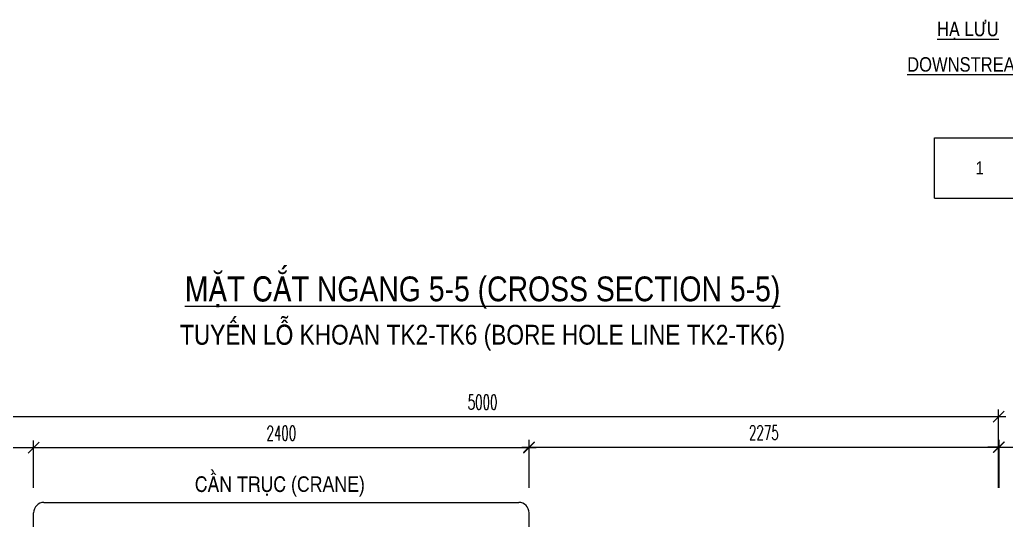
# Model space of a CAD drawing. Extents: x 9472 to 112692, y 46655 to 72187.
# Drawn here: x 70106 to 74885, y 69762 to 72187 of the extents above; entities that cross this region are included whole.
import ezdxf
from ezdxf.enums import TextEntityAlignment as Align

# ---------------------------------------------------------------- set-up
doc = ezdxf.new("R2010")
doc.units = 0
doc.header["$LTSCALE"] = 10
doc.header["$MEASUREMENT"] = 0
doc.layers.get('0').update_dxf_attribs({"color": 6, "linetype": 'CONTINUOUS'})
for name, color, linetype in [('Khung', 1, 'CONTINUOUS'), ('Kich thuoc', 2, 'CONTINUOUS'), ('Ray', 6, 'CONTINUOUS'), ('Text', 4, 'CONTINUOUS')]:
    doc.layers.add(name, color=color, linetype=linetype)
doc.styles.add('Hung', font='Vharialn.ttf')
doc.styles.add('Kichthuoc', font='romans.shx', dxfattribs={"width": 0.6})
doc.styles.add('Ten', font='Vharialn.ttf')
doc.dimstyles.new('Dim 350', dxfattribs={"dimscale": 350, "dimtxt": 0.2, "dimasz": 0.15, "dimexe": 0.1, "dimexo": 0.2, "dimgap": 0.1, "dimtad": 1, "dimdec": 0, "dimlfac": -1, "dimzin": 0, "dimdsep": 46, "dimtxsty": 'Kichthuoc', "dimblk": 'OBLIQUE', "dimcen": 0.1, "dimdle": 0.1, "dimclrd": 2, "dimclre": 2, "dimclrt": 4, "dimadec": 0, "dimazin": 0, "dimtfac": 1, "dimtdec": 0, "dimtix": 1, "dimtmove": 2, "dimatfit": 3, "dimfxl": 1, "dimtfill": 1, "dimtolj": 1, "dimtzin": 0, "dimarcsym": 0})
doc.dimstyles.new('Le 350', dxfattribs={"dimscale": 350, "dimtxt": 0.2, "dimasz": 0.15, "dimexe": 0.1, "dimexo": 0.2, "dimgap": 0.1, "dimtad": 1, "dimdec": 0, "dimzin": 0, "dimdsep": 46, "dimtxsty": 'Kichthuoc', "dimblk": 'ARCHTICK', "dimcen": 0, "dimdle": 0.1, "dimclrd": 2, "dimclre": 2, "dimclrt": 256, "dimadec": 0, "dimazin": 0, "dimtfac": 1, "dimtdec": 0, "dimtix": 1, "dimtmove": 2, "dimatfit": 3, "dimfxl": 1, "dimtolj": 1, "dimtzin": 0, "dimarcsym": 0})

# ---------------------------------------------------------------- blocks, each defined once
blk = doc.blocks.new('_Oblique')
at = {"color": 0, "linetype": 'ByBlock', "lineweight": -2}
blk.add_line((-0.5, -0.5), (0.5, 0.5), dxfattribs=at)
blk = doc.blocks.new('*D60')
at = {"layer": 'Kich thuoc', "color": 2, "lineweight": -2}
for p, q in [((69813.2, 70264), (74883.2, 70264)), ((69848.2, 69918.3), (69848.2, 70299)), ((74848.2, 69918.3), (74848.2, 70299))]:
    blk.add_line(p, q, dxfattribs=at)
at = {"layer": 'Kich thuoc', "color": 2, "lineweight": -2, "xscale": 52.5, "yscale": 52.5, "zscale": 52.5, "rotation": 180}
blk.add_blockref('_Oblique', (69848.2, 70264), dxfattribs=at)
at = {"layer": 'Kich thuoc', "color": 2, "lineweight": -2, "xscale": 52.5, "yscale": 52.5, "zscale": 52.5}
blk.add_blockref('_Oblique', (74848.2, 70264), dxfattribs=at)
at = {"layer": 'Kich thuoc', "color": 4, "insert": (72348.2, 70334), "char_height": 70, "attachment_point": 5, "style": 'Kichthuoc', "bg_fill": 3, "box_fill_scale": 1.25, "bg_fill_color": 9, "bg_fill_true_color": 13158600, "bg_fill_transparency": 623441}
blk.add_mtext('\\A1;5000', dxfattribs=at)
blk = doc.blocks.new('*D61')
at = {"layer": 'Kich thuoc', "color": 2, "lineweight": -2}
for p, q in [((70173.2, 69918.3), (70173.2, 70149)), ((72573.2, 69918.3), (72573.2, 70149)), ((70138.2, 70114), (72608.2, 70114))]:
    blk.add_line(p, q, dxfattribs=at)
at = {"layer": 'Kich thuoc', "color": 2, "lineweight": -2, "xscale": 52.5, "yscale": 52.5, "zscale": 52.5, "rotation": 180}
blk.add_blockref('_Oblique', (70173.2, 70114), dxfattribs=at)
at = {"layer": 'Kich thuoc', "color": 2, "lineweight": -2, "xscale": 52.5, "yscale": 52.5, "zscale": 52.5}
blk.add_blockref('_Oblique', (72573.2, 70114), dxfattribs=at)
at = {"layer": 'Kich thuoc', "color": 4, "insert": (71373.2, 70184), "char_height": 70, "attachment_point": 5, "style": 'Kichthuoc', "bg_fill": 3, "box_fill_scale": 1.25, "bg_fill_color": 9, "bg_fill_true_color": 13158600, "bg_fill_transparency": 11732736}
blk.add_mtext('\\A1;2400', dxfattribs=at)
blk = doc.blocks.new('_ArchTick')
at = {"color": 0, "linetype": 'ByBlock', "const_width": 0.15}
blk.add_lwpolyline([(-0.5, -0.5), (0.5, 0.5)], dxfattribs=at)
blk = doc.blocks.new('*D62')
at = {"layer": 'Kich thuoc', "color": 2, "lineweight": -2}
for p, q in [((69848.2, 69918.3), (69848.2, 70149)), ((70173.2, 69918.3), (70173.2, 70149)), ((69813.2, 70114), (70208.2, 70114))]:
    blk.add_line(p, q, dxfattribs=at)
at = {"layer": 'Kich thuoc', "color": 2, "lineweight": -2, "xscale": 52.5, "yscale": 52.5, "zscale": 52.5, "rotation": 180}
blk.add_blockref('_Oblique', (69848.2, 70114), dxfattribs=at)
at = {"layer": 'Kich thuoc', "color": 2, "lineweight": -2, "xscale": 52.5, "yscale": 52.5, "zscale": 52.5}
blk.add_blockref('_Oblique', (70173.2, 70114), dxfattribs=at)
at = {"layer": 'Kich thuoc', "color": 4, "insert": (70010.7, 70184), "char_height": 70, "attachment_point": 5, "style": 'Kichthuoc', "bg_fill": 3, "box_fill_scale": 1.25, "bg_fill_color": 9, "bg_fill_true_color": 13158600, "bg_fill_transparency": 11732736}
blk.add_mtext('\\A1;325', dxfattribs=at)
blk = doc.blocks.new('*D63')
at = {"layer": 'Kich thuoc', "color": 2, "lineweight": -2}
for p, q in [((72538.2, 70116), (74883.2, 70116)), ((72573.2, 69918.3), (72573.2, 70151)), ((74848.2, 69918.3), (74848.2, 70151))]:
    blk.add_line(p, q, dxfattribs=at)
at = {"layer": 'Kich thuoc', "color": 2, "lineweight": -2, "xscale": 52.5, "yscale": 52.5, "zscale": 52.5, "rotation": 180}
blk.add_blockref('_Oblique', (72573.2, 70116), dxfattribs=at)
at = {"layer": 'Kich thuoc', "color": 2, "lineweight": -2, "xscale": 52.5, "yscale": 52.5, "zscale": 52.5}
blk.add_blockref('_Oblique', (74848.2, 70116), dxfattribs=at)
at = {"layer": 'Kich thuoc', "color": 4, "insert": (73710.7, 70186), "char_height": 70, "attachment_point": 5, "style": 'Kichthuoc', "bg_fill": 3, "box_fill_scale": 1.25, "bg_fill_color": 9, "bg_fill_true_color": 13158600, "bg_fill_transparency": 11732736}
blk.add_mtext('\\A1;2275', dxfattribs=at)
blk = doc.blocks.new('*D64')
at = {"layer": 'Kich thuoc', "color": 2, "lineweight": -2}
for p, q in [((74815.2, 70116), (76960.2, 70116)), ((74850.2, 69918.3), (74850.2, 70151)), ((76925.2, 69918.3), (76925.2, 70151))]:
    blk.add_line(p, q, dxfattribs=at)
at = {"layer": 'Kich thuoc', "color": 2, "lineweight": -2, "xscale": 52.5, "yscale": 52.5, "zscale": 52.5, "rotation": 180}
blk.add_blockref('_Oblique', (74850.2, 70116), dxfattribs=at)
at = {"layer": 'Kich thuoc', "color": 2, "lineweight": -2, "xscale": 52.5, "yscale": 52.5, "zscale": 52.5}
blk.add_blockref('_Oblique', (76925.2, 70116), dxfattribs=at)
at = {"layer": 'Kich thuoc', "color": 4, "insert": (75887.7, 70186), "char_height": 70, "attachment_point": 5, "style": 'Kichthuoc', "bg_fill": 3, "box_fill_scale": 1.25, "bg_fill_color": 9, "bg_fill_true_color": 13158600, "bg_fill_transparency": 5599424}
blk.add_mtext('\\A1;2075', dxfattribs=at)
blk = doc.blocks.new('*D148')
at = {"layer": 'Kich thuoc', "color": 2, "lineweight": -2}
for p, q in [((74848.2, 70116), (74795.7, 70116)), ((74848.2, 69918.3), (74848.2, 70151)), ((74848.2, 70116), (74850.2, 70116)), ((74850.2, 69918.3), (74850.2, 70151)), ((74850.2, 70116), (74902.7, 70116))]:
    blk.add_line(p, q, dxfattribs=at)
at = {"layer": 'Kich thuoc', "color": 2, "lineweight": -2, "xscale": 52.5, "yscale": 52.5, "zscale": 52.5}
blk.add_blockref('_Oblique', (74848.2, 70116), dxfattribs=at)
at = {"layer": 'Kich thuoc', "color": 2, "lineweight": -2, "xscale": 52.5, "yscale": 52.5, "zscale": 52.5, "rotation": 180}
blk.add_blockref('_Oblique', (74850.2, 70116), dxfattribs=at)
at = {"layer": 'Kich thuoc', "color": 4, "insert": (74941.3, 70233.2), "char_height": 70, "attachment_point": 5, "style": 'Kichthuoc', "bg_fill": 3, "box_fill_scale": 1.25, "bg_fill_color": 9, "bg_fill_true_color": 13158600, "bg_fill_transparency": 4133040}
blk.add_mtext('\\A1;2', dxfattribs=at)

msp = doc.modelspace()

# ---------------------------------------------------------------- linework, layer by layer
at = {"layer": 'Khung'}
for p, q in [((74537.4, 71614.6), (78912.4, 71614.6)), ((74537.4, 71323), (74537.4, 71614.6)), ((74537.4, 71323), (78912.4, 71323))]:
    msp.add_line(p, q, dxfattribs=at)

# ---------------------------------------------------------------- texts
at = {"layer": 'Text'}
for s, height, style, p in [('%%uh¹ l\xadu', 70, 'Ten', (74699.1, 72107.4)), ('%%Udownstream', 70, 'Ten', (74699.1, 71935.4)), ('%%UMÆt c¾t ngang 5-5 (cross section 5-5)', 120, 'Hung', (72348.2, 70822.9)), ('tuyÕn lç khoan TK2-TK6 (BORE HOLE LINE TK2-TK6)', 96, 'Ten', (72348.2, 70612.9)), ('cÇn trôc (crane)', 75, 'Ten', (71365.8, 69899.6))]:
    msp.add_text(s, height=height, dxfattribs=dict(at, style=style)).set_placement(p, align=Align.CENTER)
at = {"layer": 'Text', "style": 'Ten'}
msp.add_text('1', height=63, dxfattribs=at).set_placement((74756.1, 71468.8), align=Align.MIDDLE)

# ---------------------------------------------------------------- leaders
at = {"layer": 'Kich thuoc'}
for points in [[(70173.2, 69043.4), (70173.2, 69798.3)], [(72573.2, 69043.4), (72573.2, 69798.3)]]:
    msp.add_leader(points, dimstyle='Le 350', override={"dimasz": 0.4, "dimtad": 0, "dimclrd": 256}, dxfattribs=at)

# ---------------------------------------------------------------- next in the draw order: dimensions: what is measured, and where the dimension line sits
dim = msp.add_linear_dim(base=(74848.2, 70264), p1=(69848.2, 69848.3), p2=(74848.2, 69848.3), dimstyle='Dim 350', dxfattribs=at)
dim.commit()
dim.dimension.update_dxf_attribs({"geometry": '*D60', "text_midpoint": (72348.2, 70334)})

# ---------------------------------------------------------------- next in the draw order: linework, layer by layer
at = {"layer": 'Ray'}
msp.add_line((70223.2, 69848.3), (72523.2, 69848.3), dxfattribs=at)

# ---------------------------------------------------------------- next in the draw order: dimensions: what is measured, and where the dimension line sits
at = {"layer": 'Kich thuoc'}
dim = msp.add_linear_dim(base=(72573.2, 70114), p1=(70173.2, 69848.3), p2=(72573.2, 69848.3), dimstyle='Dim 350', dxfattribs=at)
dim.commit()
dim.dimension.update_dxf_attribs({"geometry": '*D61', "text_midpoint": (71373.2, 70184)})

# ---------------------------------------------------------------- next in the draw order: dimensions: what is measured, and where the dimension line sits
for base, p1, p2, picture, middle in [((70173.2, 70114), (69848.2, 69848.3), (70173.2, 69848.3), '*D62', (70010.7, 70184)), ((74848.2, 70116), (72573.2, 69848.3), (74848.2, 69848.3), '*D63', (73710.7, 70186))]:
    dim = msp.add_linear_dim(base=base, p1=p1, p2=p2, dimstyle='Dim 350', dxfattribs=at)
    dim.commit()
    dim.dimension.update_dxf_attribs({"geometry": picture, "text_midpoint": middle})

# ---------------------------------------------------------------- next in the draw order: linework, layer by layer
at = {"layer": 'Ray'}
for centre, start, end in [((70223.2, 69798.3), 90, 180), ((72523.2, 69798.3), 0, 90)]:
    msp.add_arc(centre, 50, start, end, dxfattribs=at)

# ---------------------------------------------------------------- next in the draw order: dimensions: what is measured, and where the dimension line sits
at = {"layer": 'Kich thuoc'}
dim = msp.add_linear_dim(base=(76925.2, 70116), p1=(74850.2, 69848.3), p2=(76925.2, 69848.3), dimstyle='Dim 350', dxfattribs=at)
dim.commit()
dim.dimension.update_dxf_attribs({"geometry": '*D64', "text_midpoint": (75887.7, 70186)})

# ---------------------------------------------------------------- next in the draw order: dimensions: what is measured, and where the dimension line sits
dim = msp.add_linear_dim(base=(74850.2, 70116), p1=(74848.2, 69848.3), p2=(74850.2, 69848.3), dimstyle='Dim 350', dxfattribs=at)
dim.commit()
dim.dimension.update_dxf_attribs({"geometry": '*D148', "text_midpoint": (74941.3, 70233.2), "dimtype": 160})

doc.saveas('drawing.dxf')
